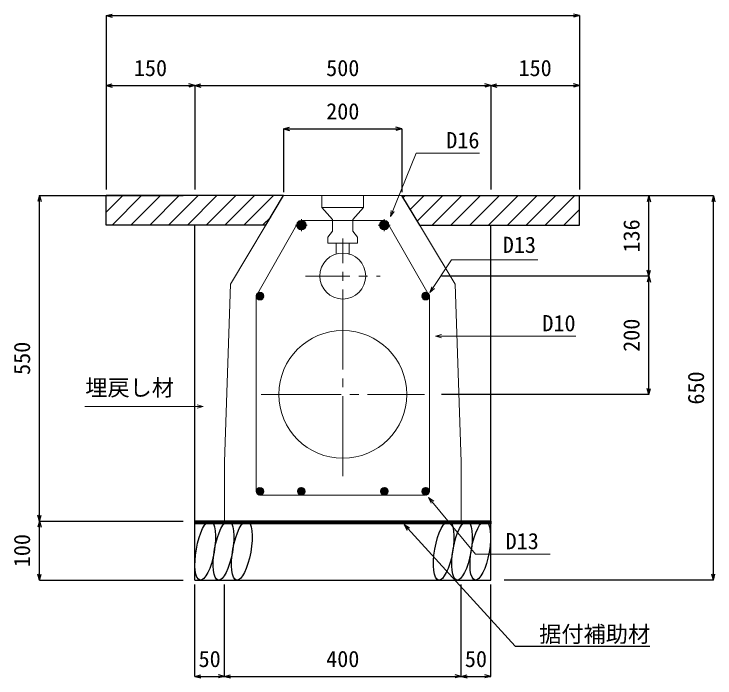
# Model space of a CAD drawing. Units: millimetres, scale not verified. Extents: x -9755 to 16726, y -7413 to 4835.
# Drawn here: x 192 to 1376, y -160 to 962 of the extents above; entities that cross this region are included whole.
import ezdxf
from ezdxf.enums import TextEntityAlignment as Align

# ---------------------------------------------------------------- set-up
doc = ezdxf.new("R2010")
doc.units = ezdxf.units.MM
doc.header["$LTSCALE"] = 15
doc.linetypes.add('CHAIN1', pattern=[8, 5, -1, 1, -1])
doc.linetypes.add('CHAIN2', pattern=[12, 9, -1, 1, -1])
doc.layers.add('0-1_ブロック', color=2, linetype='Continuous', lineweight=18)
doc.layers.add('0-A', color=7, linetype='Continuous', lineweight=18)
for name, color, linetype in [('0-3_鉄筋', 7, 'Continuous'), ('0-5_ｼﾞｮｲﾝﾄ詳細図', 7, 'Continuous'), ('0-6_寸法', 4, 'Continuous'), ('0-B', 4, 'Continuous')]:
    doc.layers.add(name, color=color, linetype=linetype)
doc.styles.add('ＭＳ ゴシック', font='')
doc.styles.get('ＭＳ ゴシック').set_extended_font_data('MS Gothic')

msp = doc.modelspace()

# ---------------------------------------------------------------- linework, layer by layer
at = {"layer": '0-1_ブロック', "color": 3}
for p, q in [((647.39, 654.9), (557.39, 504.9)), ((647.39, 654.9), (557.39, 504.9)), ((647.39, 654.9), (847.39, 654.9)), ((647.39, 654.9), (847.39, 654.9)), ((847.39, 654.9), (937.39, 504.9)), ((547.39, 204.9), (557.39, 504.9)), ((557.39, 504.9), (547.39, 204.9)), ((937.39, 504.9), (947.39, 204.9)), ((547.39, 104.9), (547.39, 204.9)), ((947.39, 104.9), (947.39, 204.9)), ((547.39, 104.9), (947.39, 104.9))]:
    msp.add_line(p, q, dxfattribs=at)
at = {"layer": '0-1_ブロック', "color": 7}
for p, q in [((712.17, 634.6), (712.17, 654.6)), ((712.17, 634.6), (712.17, 654.6)), ((782.17, 634.6), (782.17, 654.6)), ((782.17, 634.6), (782.17, 654.6)), ((712.17, 634.6), (782.17, 634.6)), ((712.17, 634.6), (730.17, 614.6)), ((712.17, 634.6), (782.17, 634.6)), ((712.17, 634.6), (730.17, 614.6)), ((782.17, 634.6), (764.17, 614.6)), ((782.17, 634.6), (764.17, 614.6)), ((730.17, 614.6), (730.17, 594.6)), ((730.17, 614.6), (730.17, 594.6)), ((764.17, 614.6), (764.17, 594.6)), ((764.17, 614.6), (764.17, 594.6)), ((730.17, 594.6), (722.17, 584.6)), ((730.17, 594.6), (722.17, 584.6)), ((764.17, 594.6), (772.17, 584.6)), ((764.17, 594.6), (772.17, 584.6)), ((722.17, 574.6), (722.17, 584.6)), ((722.17, 574.6), (722.17, 584.6)), ((736.17, 562.85), (736.17, 574.6)), ((736.17, 555.88), (736.17, 574.6)), ((758.17, 562.85), (758.17, 574.6)), ((758.17, 571.67), (758.17, 555.23)), ((903.88, 417.26), (914.02, 419.98)), ((903.88, 417.26), (1140.88, 417.26)), ((903.88, 417.26), (914.02, 414.55))]:
    msp.add_line(p, q, dxfattribs=at)
at = {"layer": '0-1_ブロック'}
for p, q in [((669.39, 604.9), (600.89, 484.9)), ((669.42, 605.6), (676.69, 612.87)), ((669.51, 603.56), (678.73, 612.79)), ((669.97, 601.9), (680.39, 612.32)), ((670.3, 608.59), (673.7, 612)), ((670.7, 600.51), (681.78, 611.59)), ((671.65, 599.33), (682.96, 610.65)), ((672.79, 598.36), (683.94, 609.5)), ((674.14, 597.59), (684.7, 608.15)), ((675.75, 597.07), (685.22, 606.55)), ((677.39, 612.9), (817.39, 612.9)), ((677.7, 596.9), (685.39, 604.59)), ((817.08, 596.9), (809.4, 604.59)), ((819.04, 597.07), (809.56, 606.55)), ((820.64, 597.59), (810.08, 608.15)), ((822, 598.36), (810.85, 609.5)), ((823.14, 599.33), (811.83, 610.65)), ((824.08, 600.51), (813.01, 611.59)), ((824.81, 601.9), (814.4, 612.32)), ((825.28, 603.56), (816.05, 612.79)), ((825.36, 605.6), (818.09, 612.87)), ((824.49, 608.59), (821.08, 612)), ((825.39, 604.9), (893.89, 484.9)), ((680.41, 597.49), (684.8, 601.88)), ((814.38, 597.49), (809.98, 601.88)), ((600.9, 484.65), (607.64, 491.39)), ((601.02, 486.18), (606.11, 491.27)), ((601.07, 483.4), (608.89, 491.22)), ((601.42, 482.34), (609.95, 490.87)), ((601.91, 481.41), (610.88, 490.38)), ((602.11, 488.69), (603.6, 490.18)), ((602.51, 480.6), (611.69, 489.78)), ((603.23, 479.91), (612.38, 489.06)), ((604.06, 479.32), (612.97, 488.23)), ((605, 478.85), (613.44, 487.29)), ((606.09, 478.53), (613.76, 486.2)), ((888.69, 478.53), (881.02, 486.2)), ((889.78, 478.85), (881.35, 487.29)), ((890.73, 479.32), (881.81, 488.23)), ((891.56, 479.91), (882.4, 489.06)), ((892.27, 480.6), (883.1, 489.78)), ((892.88, 481.41), (883.91, 490.38)), ((893.37, 482.34), (884.83, 490.87)), ((893.72, 483.4), (885.9, 491.22)), ((893.89, 484.65), (887.14, 491.39)), ((893.76, 486.18), (888.68, 491.27)), ((892.67, 488.69), (891.19, 490.18)), ((600.89, 154.9), (600.89, 484.9)), ((607.38, 478.4), (613.89, 484.91)), ((608.99, 478.6), (613.69, 483.3)), ((887.41, 478.4), (880.89, 484.91)), ((885.79, 478.6), (881.09, 483.3)), ((893.89, 154.9), (893.89, 484.9)), ((600.9, 154.65), (607.64, 161.39)), ((601.02, 156.18), (606.11, 161.27)), ((601.07, 153.4), (608.89, 161.22)), ((601.42, 152.34), (609.95, 160.87)), ((601.91, 151.41), (610.88, 160.38)), ((602.11, 158.69), (603.6, 160.18)), ((602.51, 150.6), (611.69, 159.78)), ((603.23, 149.91), (612.38, 159.06)), ((604.06, 149.32), (612.97, 158.23)), ((605, 148.85), (613.44, 157.29)), ((606.09, 148.53), (613.76, 156.2)), ((607.38, 148.4), (613.89, 154.91)), ((670.9, 154.65), (677.64, 161.39)), ((671.02, 156.18), (676.11, 161.27)), ((671.07, 153.4), (678.89, 161.22)), ((671.42, 152.34), (679.95, 160.87)), ((671.91, 151.41), (680.88, 160.38)), ((672.11, 158.69), (673.6, 160.18)), ((672.51, 150.6), (681.69, 159.78)), ((673.23, 149.91), (682.38, 159.06)), ((674.06, 149.32), (682.97, 158.23)), ((675, 148.85), (683.44, 157.29)), ((676.09, 148.53), (683.76, 156.2)), ((677.38, 148.4), (683.89, 154.91)), ((817.41, 148.4), (810.89, 154.91)), ((818.69, 148.53), (811.02, 156.2)), ((819.78, 148.85), (811.35, 157.29)), ((820.73, 149.32), (811.81, 158.23)), ((821.56, 149.91), (812.4, 159.06)), ((822.27, 150.6), (813.1, 159.78)), ((822.88, 151.41), (813.91, 160.38)), ((823.37, 152.34), (814.83, 160.87)), ((823.72, 153.4), (815.9, 161.22)), ((823.89, 154.65), (817.14, 161.39)), ((823.76, 156.18), (818.68, 161.27)), ((822.67, 158.69), (821.19, 160.18)), ((887.41, 148.4), (880.89, 154.91)), ((888.69, 148.53), (881.02, 156.2)), ((889.78, 148.85), (881.35, 157.29)), ((890.73, 149.32), (881.81, 158.23)), ((891.56, 149.91), (882.4, 159.06)), ((892.27, 150.6), (883.1, 159.78)), ((892.88, 151.41), (883.91, 160.38)), ((893.37, 152.34), (884.83, 160.87)), ((893.72, 153.4), (885.9, 161.22)), ((893.89, 154.65), (887.14, 161.39)), ((893.76, 156.18), (888.68, 161.27)), ((892.67, 158.69), (891.19, 160.18)), ((607.39, 148.4), (887.39, 148.4)), ((608.99, 148.6), (613.69, 153.3)), ((678.99, 148.6), (683.69, 153.3)), ((815.79, 148.6), (811.09, 153.3)), ((885.79, 148.6), (881.09, 153.3))]:
    msp.add_line(p, q, dxfattribs=at)
at = {"layer": '0-1_ブロック', "color": 4, "linetype": 'CHAIN1'}
for p, q in [((687.39, 604.9), (667.39, 604.9)), ((677.39, 594.9), (677.39, 614.9)), ((807.39, 604.9), (827.39, 604.9)), ((817.39, 594.9), (817.39, 614.9)), ((684.24, 518.9), (810.54, 518.9))]:
    msp.add_line(p, q, dxfattribs=at)
at = {"layer": '0-1_ブロック', "color": 7, "linetype": 'CHAIN2'}
for p, q in [((747.39, 180.89), (747.39, 582.05)), ((609.39, 318.9), (885.4, 318.9))]:
    msp.add_line(p, q, dxfattribs=at)
at = {"layer": '0-1_ブロック', "color": 7}
msp.add_lwpolyline([(722.17, 574.6), (772.17, 574.6), (772.17, 584.6)], dxfattribs=at)
msp.add_lwpolyline([(722.17, 574.6), (772.17, 574.6), (772.17, 584.6)], dxfattribs=at)
at = {"layer": '0-1_ブロック'}
for centre, radius in [((677.39, 604.9), 8), ((817.39, 604.9), 8), ((607.39, 484.9), 6.5), ((887.39, 484.9), 6.5), ((607.39, 154.9), 6.5), ((677.39, 154.9), 6.5), ((817.39, 154.9), 6.5), ((887.39, 154.9), 6.5)]:
    msp.add_circle(centre, radius, dxfattribs=at)
at = {"layer": '0-1_ブロック', "color": 7}
for centre, radius in [((747.39, 518.9), 38.83), ((747.39, 318.9), 108)]:
    msp.add_circle(centre, radius, dxfattribs=at)
at = {"layer": '0-3_鉄筋'}
for p, q in [((347.39, 604.9), (347.39, 654.9)), ((647.39, 654.9), (347.39, 654.9)), ((347.39, 626.73), (375.56, 654.9)), ((357.38, 604.9), (407.38, 654.9)), ((389.2, 604.9), (439.2, 654.9)), ((421.02, 604.9), (471.02, 654.9)), ((452.84, 604.9), (502.84, 654.9)), ((484.66, 604.9), (534.66, 654.9)), ((516.48, 604.9), (566.48, 654.9)), ((548.3, 604.9), (598.3, 654.9)), ((580.12, 604.9), (630.12, 654.9)), ((617.39, 604.9), (647.39, 654.9)), ((847.39, 654.9), (1147.39, 654.9)), ((877.39, 604.9), (847.39, 654.9)), ((849.44, 651.48), (852.86, 654.9)), ((861.38, 631.59), (884.68, 654.9)), ((873.31, 611.71), (916.5, 654.9)), ((898.32, 604.9), (948.32, 654.9)), ((930.14, 604.9), (980.14, 654.9)), ((961.96, 604.9), (1011.96, 654.9)), ((993.78, 604.9), (1043.78, 654.9)), ((1025.6, 604.9), (1075.6, 654.9)), ((1057.42, 604.9), (1107.42, 654.9)), ((1089.24, 604.9), (1139.24, 654.9)), ((1147.39, 604.9), (1147.39, 654.9)), ((1121.06, 604.9), (1147.39, 631.23)), ((611.94, 604.9), (625.57, 618.53)), ((617.39, 604.9), (347.39, 604.9)), ((877.39, 604.9), (1147.39, 604.9))]:
    msp.add_line(p, q, dxfattribs=at)
at = {"layer": '0-5_ｼﾞｮｲﾝﾄ詳細図'}
for p, q in [((497.39, 4.9), (497.39, 604.9)), ((997.39, 4.9), (997.39, 604.9)), ((997.39, 104.9), (497.39, 104.9)), ((497.39, 4.9), (997.39, 4.9))]:
    msp.add_line(p, q, dxfattribs=at)
for centre in [(514.91, 54.91), (545.81, 54.91), (576.72, 54.91), (917.87, 54.91), (948.78, 54.91), (979.68, 54.91)]:
    msp.add_ellipse(centre, major_axis=(8.81, 49.96), ratio=0.3, dxfattribs=at)
at = {"layer": '0-6_寸法'}
for p, q in [((347.39, 958.94), (357.53, 961.66)), ((1147.39, 958.94), (1137.25, 961.66)), ((347.39, 958.94), (1147.39, 958.94)), ((347.39, 958.94), (357.53, 956.22)), ((347.39, 958.94), (347.39, 841)), ((1147.39, 958.94), (1137.25, 956.22)), ((1147.39, 958.94), (1147.39, 841)), ((347.39, 841), (357.53, 843.72)), ((497.39, 841), (487.25, 843.72)), ((497.39, 841), (507.53, 843.72)), ((997.39, 841), (987.25, 843.72)), ((997.39, 841), (1007.53, 843.72)), ((1147.39, 841), (1137.25, 843.72)), ((347.39, 841), (497.39, 841)), ((347.39, 841), (357.53, 838.28)), ((347.39, 841), (347.39, 665.14)), ((497.39, 841), (487.25, 838.28)), ((497.39, 841), (497.39, 665.14)), ((497.39, 841), (997.39, 841)), ((497.39, 841), (507.53, 838.28)), ((997.39, 841), (987.25, 838.28)), ((997.39, 841), (997.39, 665.14)), ((997.39, 841), (1147.39, 841)), ((997.39, 841), (1007.53, 838.28)), ((1147.39, 841), (1137.25, 838.28)), ((1147.39, 841), (1147.39, 665.14)), ((647.39, 767.79), (657.53, 770.51)), ((847.39, 767.79), (837.25, 770.51)), ((647.39, 767.79), (847.39, 767.79)), ((647.39, 767.79), (657.53, 765.08)), ((647.39, 767.79), (647.39, 660.7)), ((847.39, 767.79), (837.25, 765.08)), ((847.39, 767.79), (847.39, 660.7)), ((234.68, 654.9), (231.96, 644.76)), ((234.68, 104.9), (234.68, 654.9)), ((234.68, 654.9), (237.39, 644.76)), ((234.68, 654.9), (477.49, 654.9)), ((1264.57, 654.6), (913.95, 654.6)), ((1373.59, 654.6), (1020.02, 654.6)), ((1264.57, 654.6), (1261.85, 644.46)), ((1264.57, 518.9), (1264.57, 654.6)), ((1264.57, 654.6), (1267.29, 644.46)), ((1373.59, 654.6), (1370.87, 644.46)), ((1373.59, 4.9), (1373.59, 654.6)), ((1373.59, 654.6), (1376.3, 644.46)), ((1264.57, 518.9), (1261.85, 529.04)), ((1264.57, 518.9), (1267.29, 529.04)), ((1264.57, 518.9), (913.95, 518.9)), ((1264.57, 518.9), (1261.85, 508.76)), ((1264.57, 318.9), (1264.57, 518.9)), ((1264.57, 518.9), (1267.29, 508.76)), ((1264.57, 318.9), (1261.85, 329.04)), ((1264.57, 318.9), (1267.29, 329.04)), ((1264.57, 318.9), (913.95, 318.9)), ((234.68, 104.9), (231.96, 115.04)), ((234.68, 104.9), (237.39, 115.04)), ((234.68, 104.9), (231.96, 94.76)), ((234.68, 4.9), (234.68, 104.9)), ((234.68, 104.9), (237.39, 94.76)), ((234.68, 104.9), (477.49, 104.9)), ((234.68, 4.9), (231.96, 15.04)), ((234.68, 4.9), (237.39, 15.04)), ((1373.59, 4.9), (1370.87, 15.04)), ((1373.59, 4.9), (1376.3, 15.04)), ((234.68, 4.9), (477.49, 4.9)), ((1373.59, 4.9), (1020.02, 4.9)), ((497.39, -157.65), (497.39, -2.5)), ((547.39, -157.65), (547.39, -2.5)), ((547.39, -157.65), (547.39, -2.5)), ((947.39, -157.65), (947.39, -2.5)), ((997.39, -157.65), (997.39, -2.5)), ((497.39, -157.65), (507.53, -154.93)), ((497.39, -157.65), (547.39, -157.65)), ((497.39, -157.65), (507.53, -160.36)), ((547.39, -157.65), (537.25, -154.93)), ((547.39, -157.65), (537.25, -160.36)), ((547.39, -157.65), (557.53, -154.93)), ((547.39, -157.65), (947.39, -157.65)), ((547.39, -157.65), (557.53, -160.36)), ((947.39, -157.65), (937.25, -154.93)), ((947.39, -157.65), (937.25, -160.36)), ((947.39, -157.65), (957.53, -154.93)), ((947.39, -157.65), (997.39, -157.65)), ((947.39, -157.65), (957.53, -160.36)), ((997.39, -157.65), (987.25, -154.93)), ((997.39, -157.65), (987.25, -160.36))]:
    msp.add_line(p, q, dxfattribs=at)
at = {"layer": '0-A'}
for p, q in [((827.8, 619.31), (829.1, 629.73)), ((827.8, 619.31), (834.13, 627.69)), ((894.62, 490.95), (897.94, 500.91)), ((894.62, 490.95), (902.47, 497.92)), ((511.31, 298.27), (501.17, 300.99)), ((892.44, 144.41), (896.82, 134.87)), ((971.61, 48.96), (1097.73, 48.96))]:
    msp.add_line(p, q, dxfattribs=at)
for points in [[(827.8, 619.31), (871.33, 726.46), (978.47, 726.46)], [(894.62, 490.95), (931.02, 546.08), (1076.73, 546.08)], [(311.44, 298.27), (511.31, 298.27), (501.17, 295.55)], [(971.61, 48.96), (892.44, 144.41), (901, 138.34)]]:
    msp.add_lwpolyline(points, dxfattribs=at)
at = {"layer": '0-B'}
for p, q in [((497.39, 101.13), (501.17, 104.9)), ((497.39, 103.25), (499.04, 104.9)), ((498.79, 100.4), (503.29, 104.9)), ((500.91, 100.4), (505.41, 104.9)), ((503.03, 100.4), (507.53, 104.9)), ((505.15, 100.4), (509.65, 104.9)), ((507.27, 100.4), (511.77, 104.9)), ((509.39, 100.4), (513.89, 104.9)), ((511.51, 100.4), (516.01, 104.9)), ((513.64, 100.4), (518.14, 104.9)), ((515.76, 100.4), (520.26, 104.9)), ((517.88, 100.4), (522.38, 104.9)), ((520, 100.4), (524.5, 104.9)), ((522.12, 100.4), (526.62, 104.9)), ((524.24, 100.4), (528.74, 104.9)), ((526.36, 100.4), (530.86, 104.9)), ((528.48, 100.4), (532.98, 104.9)), ((530.61, 100.4), (535.11, 104.9)), ((532.73, 100.4), (537.23, 104.9)), ((534.85, 100.4), (539.35, 104.9)), ((536.97, 100.4), (541.47, 104.9)), ((539.09, 100.4), (543.59, 104.9)), ((541.21, 100.4), (545.71, 104.9)), ((543.33, 100.4), (547.83, 104.9)), ((545.46, 100.4), (549.96, 104.9)), ((547.58, 100.4), (552.08, 104.9)), ((549.7, 100.4), (554.2, 104.9)), ((551.82, 100.4), (556.32, 104.9)), ((553.94, 100.4), (558.44, 104.9)), ((556.06, 100.4), (560.56, 104.9)), ((558.18, 100.4), (562.68, 104.9)), ((560.3, 100.4), (564.8, 104.9)), ((562.43, 100.4), (566.93, 104.9)), ((564.55, 100.4), (569.05, 104.9)), ((566.67, 100.4), (571.17, 104.9)), ((568.79, 100.4), (573.29, 104.9)), ((570.91, 100.4), (575.41, 104.9)), ((573.03, 100.4), (577.53, 104.9)), ((575.15, 100.4), (579.65, 104.9)), ((577.28, 100.4), (581.78, 104.9)), ((579.4, 100.4), (583.9, 104.9)), ((581.52, 100.4), (586.02, 104.9)), ((583.64, 100.4), (588.14, 104.9)), ((585.76, 100.4), (590.26, 104.9)), ((587.88, 100.4), (592.38, 104.9)), ((590, 100.4), (594.5, 104.9)), ((592.12, 100.4), (596.62, 104.9)), ((594.25, 100.4), (598.75, 104.9)), ((596.37, 100.4), (600.87, 104.9)), ((598.49, 100.4), (602.99, 104.9)), ((600.61, 100.4), (605.11, 104.9)), ((602.73, 100.4), (607.23, 104.9)), ((604.85, 100.4), (609.35, 104.9)), ((606.97, 100.4), (611.47, 104.9)), ((609.1, 100.4), (613.6, 104.9)), ((611.22, 100.4), (615.72, 104.9)), ((613.34, 100.4), (617.84, 104.9)), ((615.46, 100.4), (619.96, 104.9)), ((617.58, 100.4), (622.08, 104.9)), ((619.7, 100.4), (624.2, 104.9)), ((621.82, 100.4), (626.32, 104.9)), ((623.94, 100.4), (628.44, 104.9)), ((626.07, 100.4), (630.57, 104.9)), ((628.19, 100.4), (632.69, 104.9)), ((630.31, 100.4), (634.81, 104.9)), ((632.43, 100.4), (636.93, 104.9)), ((634.55, 100.4), (639.05, 104.9)), ((636.67, 100.4), (641.17, 104.9)), ((638.79, 100.4), (643.29, 104.9)), ((640.91, 100.4), (645.41, 104.9)), ((643.04, 100.4), (647.54, 104.9)), ((645.16, 100.4), (649.66, 104.9)), ((647.28, 100.4), (651.78, 104.9)), ((649.4, 100.4), (653.9, 104.9)), ((651.52, 100.4), (656.02, 104.9)), ((653.64, 100.4), (658.14, 104.9)), ((655.76, 100.4), (660.26, 104.9)), ((657.89, 100.4), (662.39, 104.9)), ((660.01, 100.4), (664.51, 104.9)), ((662.13, 100.4), (666.63, 104.9)), ((664.25, 100.4), (668.75, 104.9)), ((666.37, 100.4), (670.87, 104.9)), ((668.49, 100.4), (672.99, 104.9)), ((670.61, 100.4), (675.11, 104.9)), ((672.73, 100.4), (677.23, 104.9)), ((674.86, 100.4), (679.36, 104.9)), ((676.98, 100.4), (681.48, 104.9)), ((679.1, 100.4), (683.6, 104.9)), ((681.22, 100.4), (685.72, 104.9)), ((683.34, 100.4), (687.84, 104.9)), ((685.46, 100.4), (689.96, 104.9)), ((687.58, 100.4), (692.08, 104.9)), ((689.71, 100.4), (694.21, 104.9)), ((691.83, 100.4), (696.33, 104.9)), ((693.95, 100.4), (698.45, 104.9)), ((696.07, 100.4), (700.57, 104.9)), ((698.19, 100.4), (702.69, 104.9)), ((700.31, 100.4), (704.81, 104.9)), ((702.43, 100.4), (706.93, 104.9)), ((704.55, 100.4), (709.05, 104.9)), ((706.68, 100.4), (711.18, 104.9)), ((708.8, 100.4), (713.3, 104.9)), ((710.92, 100.4), (715.42, 104.9)), ((713.04, 100.4), (717.54, 104.9)), ((715.16, 100.4), (719.66, 104.9)), ((717.28, 100.4), (721.78, 104.9)), ((719.4, 100.4), (723.9, 104.9)), ((721.53, 100.4), (726.03, 104.9)), ((723.65, 100.4), (728.15, 104.9)), ((725.77, 100.4), (730.27, 104.9)), ((727.89, 100.4), (732.39, 104.9)), ((730.01, 100.4), (734.51, 104.9)), ((732.13, 100.4), (736.63, 104.9)), ((734.25, 100.4), (738.75, 104.9)), ((736.37, 100.4), (740.87, 104.9)), ((738.5, 100.4), (743, 104.9)), ((740.62, 100.4), (745.12, 104.9)), ((742.74, 100.4), (747.24, 104.9)), ((744.86, 100.4), (749.36, 104.9)), ((746.98, 100.4), (751.48, 104.9)), ((749.1, 100.4), (753.6, 104.9)), ((751.22, 100.4), (755.72, 104.9)), ((753.34, 100.4), (757.84, 104.9)), ((755.47, 100.4), (759.97, 104.9)), ((757.59, 100.4), (762.09, 104.9)), ((759.71, 100.4), (764.21, 104.9)), ((761.83, 100.4), (766.33, 104.9)), ((763.95, 100.4), (768.45, 104.9)), ((766.07, 100.4), (770.57, 104.9)), ((768.19, 100.4), (772.69, 104.9)), ((770.32, 100.4), (774.82, 104.9)), ((772.44, 100.4), (776.94, 104.9)), ((774.56, 100.4), (779.06, 104.9)), ((776.68, 100.4), (781.18, 104.9)), ((778.8, 100.4), (783.3, 104.9)), ((780.92, 100.4), (785.42, 104.9)), ((783.04, 100.4), (787.54, 104.9)), ((785.16, 100.4), (789.66, 104.9)), ((787.29, 100.4), (791.79, 104.9)), ((789.41, 100.4), (793.91, 104.9)), ((791.53, 100.4), (796.03, 104.9)), ((793.65, 100.4), (798.15, 104.9)), ((795.77, 100.4), (800.27, 104.9)), ((797.89, 100.4), (802.39, 104.9)), ((800.01, 100.4), (804.51, 104.9)), ((802.14, 100.4), (806.64, 104.9)), ((804.26, 100.4), (808.76, 104.9)), ((806.38, 100.4), (810.88, 104.9)), ((808.5, 100.4), (813, 104.9)), ((810.62, 100.4), (815.12, 104.9)), ((812.74, 100.4), (817.24, 104.9)), ((814.86, 100.4), (819.36, 104.9)), ((816.98, 100.4), (821.48, 104.9)), ((819.11, 100.4), (823.61, 104.9)), ((821.23, 100.4), (825.73, 104.9)), ((823.35, 100.4), (827.85, 104.9)), ((825.47, 100.4), (829.97, 104.9)), ((827.59, 100.4), (832.09, 104.9)), ((829.71, 100.4), (834.21, 104.9)), ((831.83, 100.4), (836.33, 104.9)), ((833.96, 100.4), (838.46, 104.9)), ((836.08, 100.4), (840.58, 104.9)), ((838.2, 100.4), (842.7, 104.9)), ((840.32, 100.4), (844.82, 104.9)), ((842.44, 100.4), (846.94, 104.9)), ((844.56, 100.4), (849.06, 104.9)), ((846.68, 100.4), (851.18, 104.9)), ((848.8, 100.4), (853.3, 104.9)), ((850.93, 100.4), (855.43, 104.9)), ((851.09, 98.78), (1038.78, -106.85)), ((851.09, 98.78), (855.92, 89.46)), ((851.09, 98.78), (859.94, 93.12)), ((853.05, 100.4), (857.55, 104.9)), ((855.17, 100.4), (859.67, 104.9)), ((857.29, 100.4), (861.79, 104.9)), ((859.41, 100.4), (863.91, 104.9)), ((861.53, 100.4), (866.03, 104.9)), ((863.65, 100.4), (868.15, 104.9)), ((865.77, 100.4), (870.27, 104.9)), ((867.9, 100.4), (872.4, 104.9)), ((870.02, 100.4), (874.52, 104.9)), ((872.14, 100.4), (876.64, 104.9)), ((874.26, 100.4), (878.76, 104.9)), ((876.38, 100.4), (880.88, 104.9)), ((878.5, 100.4), (883, 104.9)), ((880.62, 100.4), (885.12, 104.9)), ((882.75, 100.4), (887.25, 104.9)), ((884.87, 100.4), (889.37, 104.9)), ((886.99, 100.4), (891.49, 104.9)), ((889.11, 100.4), (893.61, 104.9)), ((891.23, 100.4), (895.73, 104.9)), ((893.35, 100.4), (897.85, 104.9)), ((895.47, 100.4), (899.97, 104.9)), ((897.59, 100.4), (902.09, 104.9)), ((899.72, 100.4), (904.22, 104.9)), ((901.84, 100.4), (906.34, 104.9)), ((903.96, 100.4), (908.46, 104.9)), ((906.08, 100.4), (910.58, 104.9)), ((908.2, 100.4), (912.7, 104.9)), ((910.32, 100.4), (914.82, 104.9)), ((912.44, 100.4), (916.94, 104.9)), ((914.57, 100.4), (919.07, 104.9)), ((916.69, 100.4), (921.19, 104.9)), ((918.81, 100.4), (923.31, 104.9)), ((920.93, 100.4), (925.43, 104.9)), ((923.05, 100.4), (927.55, 104.9)), ((925.17, 100.4), (929.67, 104.9)), ((927.29, 100.4), (931.79, 104.9)), ((929.41, 100.4), (933.91, 104.9)), ((931.54, 100.4), (936.04, 104.9)), ((933.66, 100.4), (938.16, 104.9)), ((935.78, 100.4), (940.28, 104.9)), ((937.9, 100.4), (942.4, 104.9)), ((940.02, 100.4), (944.52, 104.9)), ((942.14, 100.4), (946.64, 104.9)), ((944.26, 100.4), (948.76, 104.9)), ((946.39, 100.4), (950.89, 104.9)), ((948.51, 100.4), (953.01, 104.9)), ((950.63, 100.4), (955.13, 104.9)), ((952.75, 100.4), (957.25, 104.9)), ((954.87, 100.4), (959.37, 104.9)), ((956.99, 100.4), (961.49, 104.9)), ((959.11, 100.4), (963.61, 104.9)), ((961.23, 100.4), (965.73, 104.9)), ((963.36, 100.4), (967.86, 104.9)), ((965.48, 100.4), (969.98, 104.9)), ((967.6, 100.4), (972.1, 104.9)), ((969.72, 100.4), (974.22, 104.9)), ((971.84, 100.4), (976.34, 104.9)), ((973.96, 100.4), (978.46, 104.9)), ((976.08, 100.4), (980.58, 104.9)), ((978.2, 100.4), (982.7, 104.9)), ((980.33, 100.4), (984.83, 104.9)), ((982.45, 100.4), (986.95, 104.9)), ((984.57, 100.4), (989.07, 104.9)), ((986.69, 100.4), (991.19, 104.9)), ((988.81, 100.4), (993.31, 104.9)), ((990.93, 100.4), (995.43, 104.9)), ((993.05, 100.4), (997.39, 104.74)), ((995.18, 100.4), (997.39, 102.61)), ((997.3, 100.4), (997.39, 100.49)), ((1038.78, -106.85), (1266.31, -106.85))]:
    msp.add_line(p, q, dxfattribs=at)
msp.add_lwpolyline([(497.39, 104.9), (997.39, 104.9), (997.39, 100.4), (497.39, 100.4)], close=True, dxfattribs=at)

# ---------------------------------------------------------------- texts
at = {"layer": '0-1_ブロック', "color": 4, "style": 'ＭＳ ゴシック'}
msp.add_text('D10', height=27.49, dxfattribs=at).set_placement((1084.63, 417.26), align=Align.BOTTOM_LEFT)
at = {"layer": '0-6_寸法', "style": 'ＭＳ ゴシック'}
for s, p in [('150', (394.27, 848.5)), ('500', (719.27, 848.5)), ('150', (1044.27, 848.5)), ('200', (719.27, 775.29)), ('50', (503.64, -150.15)), ('400', (719.27, -150.15)), ('50', (953.64, -150.15))]:
    msp.add_text(s, height=27.49, dxfattribs=at).set_placement(p, align=Align.BOTTOM_LEFT)
for s, p in [('136', (1257.07, 558.62)), ('200', (1257.07, 390.77)), ('550', (227.18, 351.77)), ('650', (1366.09, 301.62)), ('100', (227.18, 26.77))]:
    msp.add_text(s, height=27.49, rotation=90, dxfattribs=at).set_placement(p, align=Align.BOTTOM_LEFT)
at = {"layer": '0-A', "color": 4, "style": 'ＭＳ ゴシック'}
for s, p in [('D16', (922.22, 726.46)), ('D13', (1017.75, 549.69)), ('埋戻し材', (312.21, 308.26)), ('D13', (1022.5, 49))]:
    msp.add_text(s, height=27.49, dxfattribs=at).set_placement(p, align=Align.BOTTOM_LEFT)
at = {"layer": '0-B', "style": 'ＭＳ ゴシック'}
msp.add_text('据付補助材', height=27.49, dxfattribs=at).set_placement((1079.23, -108.11), align=Align.BOTTOM_LEFT)

doc.saveas('drawing.dxf')
